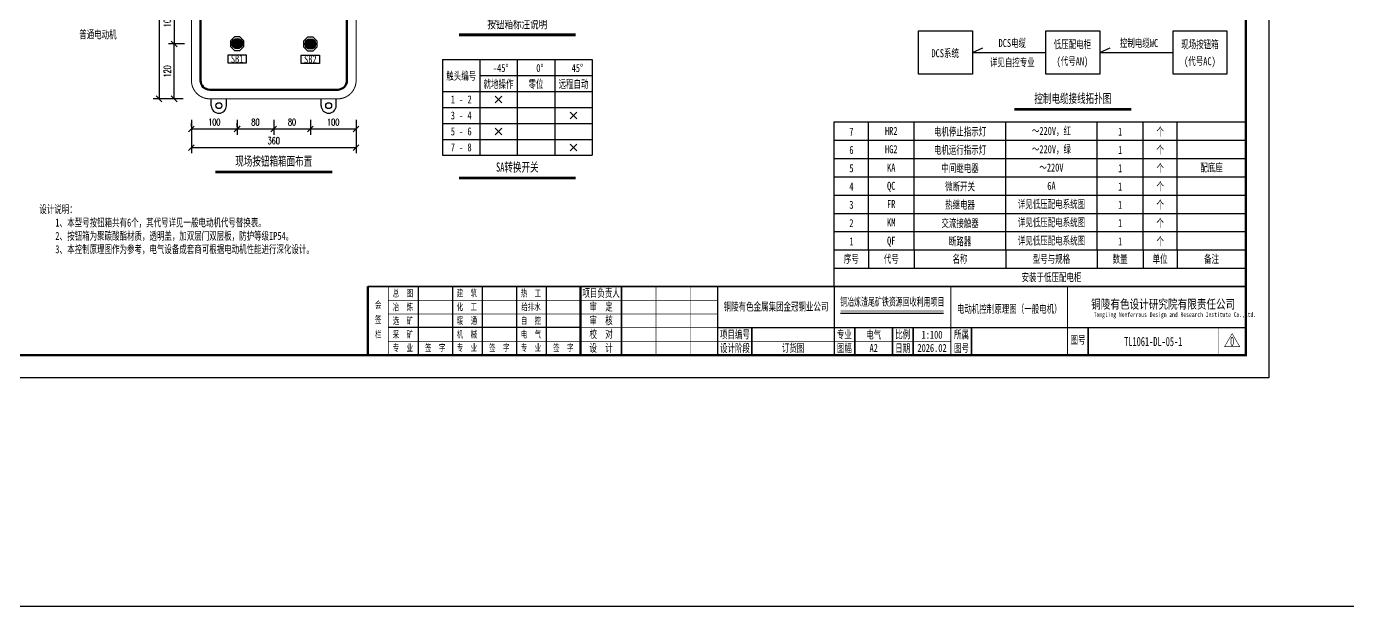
# Model space of a CAD drawing. Header units: millimetres. Extents: x 401220 to 2750366, y -101310 to 943175.
# Drawn here: x 1196821 to 1254591, y 628022 to 653400 of the extents above; entities that cross this region are included whole.
import ezdxf
from ezdxf.enums import TextEntityAlignment as Align

# ---------------------------------------------------------------- set-up
doc = ezdxf.new("R2010")
doc.units = ezdxf.units.MM
doc.linetypes.add('接地线', pattern=[1460, 500, 500, -200, 60, -200])
for name, color, linetype in [('1', 7, 'Continuous'), ('4', 1, 'Continuous'), ('TEXT', 4, 'Continuous'), ('图框', 7, 'Continuous'), ('标注-照明', 7, 'Continuous'), ('照明平面设备层', 1, 'Continuous'), ('电气-接地设计-接地线', 3, '接地线')]:
    doc.layers.add(name, color=color, linetype=linetype)
doc.layers.add('CAXA0层', color=7, linetype='Continuous', lineweight=25)
doc.layers.add('SW', color=8, linetype='Continuous', lineweight=20)
doc.styles.add('DIM_FONT', font='txt.shx', dxfattribs={"width": 0.7, "bigfont": 'hzdx.shx'})
doc.styles.add('HZ', font='simsun.ttf', dxfattribs={"width": 0.75})
doc.styles.add('标准', font='NSimSun.ttf', dxfattribs={"width": 0.667})
doc.dimstyles.new('副本 DIM20', dxfattribs={"dimtxt": 300, "dimasz": 2, "dimexe": 250, "dimexo": 300, "dimgap": 150, "dimtad": 1, "dimdec": 4, "dimlfac": 0.05, "dimzin": 0, "dimdsep": 46, "dimtxsty": 'DIM_FONT', "dimblk1": '_DIMX', "dimblk2": '_DIMX', "dimsah": 1, "dimcen": 0.09, "dimadec": 0, "dimazin": 0, "dimtfac": 1, "dimtdec": 4, "dimtix": 1, "dimtmove": 2, "dimatfit": 3, "dimldrblk": '_DIMX', "dimfxl": 250, "dimtolj": 1, "dimtzin": 0, "dimarcsym": 0})

# ---------------------------------------------------------------- blocks, each defined once
blk = doc.blocks.new('3')
at = {"layer": 'TEXT', "color": 7, "lineweight": 25, "style": 'HZ', "width": 0.75}
for s, height, p in [('铜陵有色设计研究院有限责任公司', 400, (221501, 249018)), ('Tongling Nonferrous Design and Research Institute Co.,Ltd.', 200, (221613, 248659))]:
    blk.add_text(s, height=height, dxfattribs=at).set_placement(p)
blk = doc.blocks.new('铜陵有色图签02')
at = {"layer": '图框', "linetype": 'Continuous', "lineweight": 50}
for p, q in [((-38401, 3003), (-38401, 1)), ((-29100, 3001), (-29100, 0))]:
    blk.add_line(p, q, dxfattribs=at)
at = {"layer": '图框', "color": 7, "linetype": 'Continuous', "lineweight": 25}
for p, q in [((-36201, 3010), (-36201, 9)), ((-34701, 3010), (-34701, 9)), ((-33401, 3017), (-33401, 16)), ((-31901, 3017), (-31901, 16)), ((-30601, 3017), (-30601, 16)), ((-29100, 1201), (-37501, 1201))]:
    blk.add_line(p, q, dxfattribs=at)
at = {"layer": '图框', "color": 7, "linetype": 'Continuous', "lineweight": 35}
for p, q in [((-27300, 3001), (-27300, 1)), ((-21600, 1197), (-21600, -3)), ((-17100, 1200), (-17100, 0)), ((-15450, 0), (-15450, 1200)), ((-14550, 1200), (-14550, 0)), ((-12000, 1201), (-12000, 1)), ((-6900, 1202), (-6900, 2))]:
    blk.add_line(p, q, dxfattribs=at)
at = {"layer": '图框', "lineweight": 25}
blk.add_line((-17723, 1830), (-13223, 1830), dxfattribs=at)
at = {"layer": '图框', "lineweight": 70, "const_width": 70}
blk.add_lwpolyline([(-17980, 3001), (0, 3001), (-38401, 3001)], dxfattribs=at)
at = {"layer": '图框', "color": 7, "linetype": 'Continuous', "lineweight": 25, "const_width": 25}
for points in [[(-37501, 3000), (-37501, 0)], [(-25800, 3001), (-25800, 1)], [(-24300, 3001), (-24300, 1)], [(-23100, 2401), (-37501, 2401)], [(-23100, 1801), (-37501, 1801)], [(-23100, 1201), (-29100, 1201)], [(-12900, 600), (-18000, 600), (-37501, 600)], [(-602, 943), (-932, 371), (-272, 371), (-602, 943)]]:
    blk.add_lwpolyline(points, dxfattribs=at)
at = {"layer": '图框', "linetype": 'Continuous', "lineweight": 50, "const_width": 50}
for points in [[(-23100, 3001), (-23100, 1)], [(-18000, 3000), (-18000, 0)]]:
    blk.add_lwpolyline(points, dxfattribs=at)
at = {"layer": '图框', "lineweight": 50, "const_width": 50}
for points in [[(-12900, 3001), (-12900, 1)], [(-7800, 3001), (-7800, 1)], [(0, 3000), (0, 0)], [(-23100, 1200), (0, 1200)]]:
    blk.add_lwpolyline(points, dxfattribs=at)
at = {"layer": '图框', "lineweight": 25, "const_width": 35}
blk.add_lwpolyline([(-17723, 1930), (-13223, 1930)], dxfattribs=at)
at = {"layer": '图框', "color": 7, "linetype": 'Continuous', "lineweight": 35, "const_width": 25}
blk.add_lwpolyline([(-1200, 1201), (-1200, 0)], dxfattribs=at)
at = {"layer": '图框', "linetype": 'Continuous', "lineweight": 70, "const_width": 70}
blk.add_lwpolyline([(-38401, 1), (0, 0)], dxfattribs=at)
at = {"layer": '图框', "lineweight": 25}
blk.add_blockref('3', (-228268, -246986), dxfattribs=at)
at = {"layer": 'TEXT', "color": 7, "lineweight": 25, "style": '标准', "width": 0.667}
for s, height, p in [('总  图', 300, (-36862, 2555)), ('建  筑', 300, (-34062, 2562)), ('热  工', 300, (-31262, 2562)), ('项目负责人', 350, (-28197, 2541)), ('会', 300, (-37942, 2054)), ('审  定', 350, (-28197, 1941)), ('签', 300, (-37942, 1404)), ('冶  炼', 300, (-36862, 1955)), ('化  工', 300, (-34062, 1962)), ('给排水', 300, (-31262, 1962)), ('审  核', 350, (-28197, 1341)), ('选  矿', 300, (-36862, 1355)), ('暖  通', 300, (-34062, 1362)), ('自  控', 300, (-31262, 1362)), ('栏', 300, (-37942, 754)), ('采  矿', 300, (-36862, 754)), ('机  械', 300, (-34062, 761)), ('电  气', 300, (-31262, 761)), ('校  对', 350, (-28197, 741)), ('项目编号', 350, (-22343, 730)), ('专业', 350, (-17559, 730)), ('比例', 350, (-15009, 730)), ('所属', 350, (-12438, 730)), ('图号', 350, (-7339, 495)), ('专  业', 300, (-36862, 170)), ('签  字', 300, (-35449, 170)), ('专  业', 300, (-34062, 177)), ('签  字', 300, (-32649, 177)), ('专  业', 300, (-31262, 177)), ('签  字', 300, (-29849, 177)), ('设  计', 350, (-28197, 139)), ('设计阶段', 350, (-22343, 130)), ('图幅', 350, (-17559, 130)), ('日期', 350, (-15009, 130)), ('图号', 350, (-12438, 130))]:
    blk.add_text(s, height=height, dxfattribs=at).set_placement(p, align=Align.CENTER)
blk = doc.blocks.new('_Oblique')
at = {"color": 0, "linetype": 'ByBlock', "lineweight": -2}
blk.add_line((-0.5, -0.5), (0.5, 0.5), dxfattribs=at)
blk = doc.blocks.new('*D111')
at = {"layer": '1', "color": 3, "linetype": 'ByBlock', "lineweight": -2}
for p, q in [((1203354, 659033), (1202368, 659033)), ((1202618, 659033), (1202618, 650233)), ((1203354, 650233), (1202368, 650233))]:
    blk.add_line(p, q, dxfattribs=at)
at = {"layer": 'Defpoints', "color": 0, "linetype": 'ByBlock'}
for p in [(1203654, 659033), (1202618, 650233), (1203654, 650233)]:
    blk.add_point(p, dxfattribs=at)
at = {"layer": '1', "color": 3, "linetype": 'ByBlock', "lineweight": -2, "xscale": 250, "yscale": 250, "zscale": 250}
for p, rotation in [((1202618, 659033), 90), ((1202618, 650233), 270)]:
    blk.add_blockref('_Oblique', p, dxfattribs=dict(at, rotation=rotation))
at = {"layer": '1', "color": 7, "linetype": 'ByBlock', "insert": (1202318, 654633), "char_height": 300, "attachment_point": 5, "rotation": 90, "style": 'DIM_FONT'}
blk.add_mtext('\\A1;440', dxfattribs=at)
blk = doc.blocks.new('_DIMX')
blk.add_line((-150, 0), (150, 0))
at = {"const_width": 50}
blk.add_lwpolyline([(-70, -70), (70, 70)], dxfattribs=at)
blk = doc.blocks.new('*D112')
at = {"layer": '1', "color": 3, "linetype": 'ByBlock', "lineweight": -2}
for p, q in [((1203736, 652633), (1203032, 652633)), ((1203282, 650233), (1203282, 652633)), ((1203677, 650233), (1203032, 650233))]:
    blk.add_line(p, q, dxfattribs=at)
at = {"layer": 'Defpoints', "color": 0, "linetype": 'ByBlock'}
for p in [(1203282, 652633), (1204036, 652633), (1203977, 650233)]:
    blk.add_point(p, dxfattribs=at)
at = {"layer": '1', "color": 3, "linetype": 'ByBlock', "lineweight": -2, "xscale": 250, "yscale": 250, "zscale": 250}
for p, rotation in [((1203282, 652633), 90), ((1203282, 650233), 270)]:
    blk.add_blockref('_Oblique', p, dxfattribs=dict(at, rotation=rotation))
at = {"layer": '1', "color": 7, "linetype": 'ByBlock', "insert": (1202982, 651433), "char_height": 300, "attachment_point": 5, "rotation": 90, "style": 'DIM_FONT'}
blk.add_mtext('\\A1;120', dxfattribs=at)
blk = doc.blocks.new('*D113')
at = {"layer": '1', "color": 3, "linetype": 'ByBlock', "lineweight": -2}
for p, q in [((1203460, 654633), (1203032, 654633)), ((1203282, 654633), (1203282, 652633)), ((1203523, 652633), (1203032, 652633))]:
    blk.add_line(p, q, dxfattribs=at)
at = {"layer": 'Defpoints', "color": 0, "linetype": 'ByBlock'}
for p in [(1203760, 654633), (1203282, 652633), (1203823, 652633)]:
    blk.add_point(p, dxfattribs=at)
at = {"layer": '1', "color": 3, "linetype": 'ByBlock', "lineweight": -2, "xscale": 250, "yscale": 250, "zscale": 250}
for p, rotation in [((1203282, 654633), 90), ((1203282, 652633), 270)]:
    blk.add_blockref('_Oblique', p, dxfattribs=dict(at, rotation=rotation))
at = {"layer": '1', "color": 7, "linetype": 'ByBlock', "insert": (1202982, 653633), "char_height": 300, "attachment_point": 5, "rotation": 90, "style": 'DIM_FONT'}
blk.add_mtext('\\A1;100', dxfattribs=at)
blk = doc.blocks.new('*D116')
at = {"layer": '1', "color": 3, "linetype": 'ByBlock', "lineweight": -2}
for p, q in [((1207635, 649310), (1207635, 648664)), ((1207635, 648914), (1209236, 648914)), ((1209236, 649310), (1209236, 648664))]:
    blk.add_line(p, q, dxfattribs=at)
at = {"layer": 'Defpoints', "color": 0, "linetype": 'ByBlock'}
for p in [(1207635, 649610), (1209236, 649610), (1209236, 648914)]:
    blk.add_point(p, dxfattribs=at)
at = {"layer": '1', "color": 3, "linetype": 'ByBlock', "lineweight": -2, "xscale": 250, "yscale": 250, "zscale": 250, "rotation": 180}
blk.add_blockref('_Oblique', (1207635, 648914), dxfattribs=at)
at = {"layer": '1', "color": 3, "linetype": 'ByBlock', "lineweight": -2, "xscale": 250, "yscale": 250, "zscale": 250}
blk.add_blockref('_Oblique', (1209236, 648914), dxfattribs=at)
at = {"layer": '1', "color": 7, "linetype": 'ByBlock', "insert": (1208435, 649214), "char_height": 300, "attachment_point": 5, "style": 'DIM_FONT'}
blk.add_mtext('\\A1;80', dxfattribs=at)
blk = doc.blocks.new('*D117')
at = {"layer": '1', "color": 3, "linetype": 'ByBlock', "lineweight": -2}
for p, q in [((1209236, 649310), (1209236, 648664)), ((1209236, 648914), (1211236, 648914)), ((1211236, 649310), (1211236, 648664))]:
    blk.add_line(p, q, dxfattribs=at)
at = {"layer": 'Defpoints', "color": 0, "linetype": 'ByBlock'}
for p in [(1209236, 649610), (1211236, 649610), (1211236, 648914)]:
    blk.add_point(p, dxfattribs=at)
at = {"layer": '1', "color": 3, "linetype": 'ByBlock', "lineweight": -2, "xscale": 250, "yscale": 250, "zscale": 250, "rotation": 180}
blk.add_blockref('_Oblique', (1209236, 648914), dxfattribs=at)
at = {"layer": '1', "color": 3, "linetype": 'ByBlock', "lineweight": -2, "xscale": 250, "yscale": 250, "zscale": 250}
blk.add_blockref('_Oblique', (1211236, 648914), dxfattribs=at)
at = {"layer": '1', "color": 7, "linetype": 'ByBlock', "insert": (1210236, 649214), "char_height": 300, "attachment_point": 5, "style": 'DIM_FONT'}
blk.add_mtext('\\A1;100', dxfattribs=at)
blk = doc.blocks.new('*D118')
at = {"layer": '1', "color": 3, "linetype": 'ByBlock', "lineweight": -2}
for p, q in [((1204036, 649310), (1204036, 647849)), ((1211236, 649310), (1211236, 647849)), ((1204036, 648099), (1211236, 648099))]:
    blk.add_line(p, q, dxfattribs=at)
at = {"layer": 'Defpoints', "color": 0, "linetype": 'ByBlock'}
for p in [(1204036, 649610), (1211236, 649610), (1211236, 648099)]:
    blk.add_point(p, dxfattribs=at)
at = {"layer": '1', "color": 3, "linetype": 'ByBlock', "lineweight": -2, "xscale": 250, "yscale": 250, "zscale": 250, "rotation": 180}
blk.add_blockref('_Oblique', (1204036, 648099), dxfattribs=at)
at = {"layer": '1', "color": 3, "linetype": 'ByBlock', "lineweight": -2, "xscale": 250, "yscale": 250, "zscale": 250}
blk.add_blockref('_Oblique', (1211236, 648099), dxfattribs=at)
at = {"layer": '1', "color": 7, "linetype": 'ByBlock', "insert": (1207636, 648399), "char_height": 300, "attachment_point": 5, "style": 'DIM_FONT'}
blk.add_mtext('\\A1;360', dxfattribs=at)
blk = doc.blocks.new('*D119')
at = {"layer": '1', "color": 3, "linetype": 'ByBlock', "lineweight": -2}
for p, q in [((1204036, 649027), (1204036, 649164)), ((1204036, 648914), (1206036, 648914)), ((1206036, 649027), (1206036, 649164))]:
    blk.add_line(p, q, dxfattribs=at)
at = {"layer": 'Defpoints', "color": 0, "linetype": 'ByBlock'}
for p in [(1206036, 648914), (1204036, 648727), (1206036, 648727)]:
    blk.add_point(p, dxfattribs=at)
at = {"layer": '1', "color": 3, "linetype": 'ByBlock', "lineweight": -2, "xscale": 250, "yscale": 250, "zscale": 250, "rotation": 180}
blk.add_blockref('_Oblique', (1204036, 648914), dxfattribs=at)
at = {"layer": '1', "color": 3, "linetype": 'ByBlock', "lineweight": -2, "xscale": 250, "yscale": 250, "zscale": 250}
blk.add_blockref('_Oblique', (1206036, 648914), dxfattribs=at)
at = {"layer": '1', "color": 7, "linetype": 'ByBlock', "insert": (1205036, 649214), "char_height": 300, "attachment_point": 5, "style": 'DIM_FONT'}
blk.add_mtext('\\A1;100', dxfattribs=at)
blk = doc.blocks.new('*D120')
at = {"layer": '1', "color": 3, "linetype": 'ByBlock', "lineweight": -2}
for p, q in [((1206033, 649310), (1206033, 648664)), ((1206033, 648914), (1207635, 648914)), ((1207635, 649310), (1207635, 648664))]:
    blk.add_line(p, q, dxfattribs=at)
at = {"layer": 'Defpoints', "color": 0, "linetype": 'ByBlock'}
for p in [(1206033, 649610), (1207635, 649610), (1207635, 648914)]:
    blk.add_point(p, dxfattribs=at)
at = {"layer": '1', "color": 3, "linetype": 'ByBlock', "lineweight": -2, "xscale": 250, "yscale": 250, "zscale": 250, "rotation": 180}
blk.add_blockref('_Oblique', (1206033, 648914), dxfattribs=at)
at = {"layer": '1', "color": 3, "linetype": 'ByBlock', "lineweight": -2, "xscale": 250, "yscale": 250, "zscale": 250}
blk.add_blockref('_Oblique', (1207635, 648914), dxfattribs=at)
at = {"layer": '1', "color": 7, "linetype": 'ByBlock', "insert": (1206834, 649214), "char_height": 300, "attachment_point": 5, "style": 'DIM_FONT'}
blk.add_mtext('\\A1;80', dxfattribs=at)

msp = doc.modelspace()

# ---------------------------------------------------------------- hatches: boundary and pattern name
at = {"layer": '电气-接地设计-接地线', "linetype": 'ByBlock', "ltscale": 0.2}
h = msp.add_hatch(color=3, dxfattribs=at)
edge = h.paths.add_edge_path()
edge.add_arc((1206036.10927, 652648.17972), 230.34819, 0, 360)
h = msp.add_hatch(color=1, dxfattribs=at)
edge = h.paths.add_edge_path()
edge.add_arc((1209236.10927, 652632.66212), 230.34819, 0, 360)

# ---------------------------------------------------------------- linework, layer by layer
at = {"color": 3}
msp.add_line((1608777.09319, 628021.73148), (1079541.26295, 628021.73148), dxfattribs=at)
at = {"color": 252, "linetype": 'ByBlock', "lineweight": 50}
for points in [[(1204436.10927, 651032.66212), (1204436.10927, 658232.66212)], [(1210836.10927, 658232.66212), (1210836.10927, 651032.66212)], [(1210436.10927, 650632.66212), (1204836.10927, 650632.66212)]]:
    msp.add_lwpolyline(points, dxfattribs=at)
at = {"linetype": 'ByBlock', "lineweight": 25}
for points in [[(1205913.63461, 652943.8623), (1205740.42927, 652770.65696), (1205740.42927, 652525.70763), (1205913.63461, 652352.5023), (1206158.58394, 652352.5023), (1206331.78927, 652525.70763), (1206331.78927, 652770.65696), (1206158.58394, 652943.8623)], [(1209113.63461, 652928.34469), (1208940.42927, 652755.13935), (1208940.42927, 652510.19002), (1209113.63461, 652336.98469), (1209358.58394, 652336.98469), (1209531.78927, 652510.19002), (1209531.78927, 652755.13935), (1209358.58394, 652928.34469)]]:
    msp.add_lwpolyline(points, close=True, dxfattribs=at)
at = {"color": 0, "linetype": 'ByBlock', "lineweight": 25}
for points in [[(1205637.04528, 652156.87267), (1206435.17326, 652156.87267), (1206435.17326, 651794.05291), (1205637.04528, 651794.05291)], [(1208837.04528, 652141.35506), (1209635.17326, 652141.35506), (1209635.17326, 651778.5353), (1208837.04528, 651778.5353)]]:
    msp.add_lwpolyline(points, close=True, dxfattribs=at)
at = {"color": 252, "linetype": 'ByBlock', "lineweight": 50}
for points in [[(1204436.10927, 651032.66212, 0.4142135624), (1204836.10927, 650632.66212)], [(1210436.10927, 650632.66212, 0.4142135624), (1210836.10927, 651032.66212)]]:
    msp.add_lwpolyline(points, format="xyb", dxfattribs=at)
at = {"layer": '4', "color": 0, "linetype": 'ByBlock'}
for p, q in [((1204906.10927, 649932.66212), (1204906.10927, 650232.66212)), ((1205566.10927, 649932.66212), (1205566.10927, 650232.66212)), ((1209706.10927, 649932.66212), (1209706.10927, 650232.66212)), ((1210366.10927, 649932.66212), (1210366.10927, 650232.66212))]:
    msp.add_line(p, q, dxfattribs=at)
at = {"layer": '4', "color": 0, "linetype": 'ByBlock', "const_width": 45}
for points in [[(1204036.10927, 651032.66212), (1204036.10927, 658232.66212)], [(1211236.10927, 658232.66212), (1211236.10927, 651032.66212)], [(1210436.10927, 650232.66212), (1204836.10927, 650232.66212)]]:
    msp.add_lwpolyline(points, dxfattribs=at)
for points in [[(1204036.10927, 651032.66212, 0.4142135624), (1204836.10927, 650232.66212)], [(1210436.10927, 650232.66212, 0.4142135624), (1211236.10927, 651032.66212)]]:
    msp.add_lwpolyline(points, format="xyb", dxfattribs=at)
at = {"layer": '4', "color": 0, "linetype": 'ByBlock'}
for centre in [(1205236.10927, 649932.66212), (1210036.10927, 649932.66212)]:
    msp.add_circle(centre, 130, dxfattribs=at)
for centre in [(1205236.10927, 649932.66212), (1210036.10927, 649932.66212)]:
    msp.add_arc(centre, 330, 180, 0, dxfattribs=at)
at = {"layer": 'CAXA0层', "color": 2, "linetype": 'ByBlock', "lineweight": 40}
for p, q in [((1215737.70676, 653060.93347), (1220835.85205, 653060.93347)), ((1240027.51195, 649796.99752), (1245125.65724, 649796.99752)), ((1205087.26436, 647055.01515), (1210185.40965, 647055.01515)), ((1215737.70676, 646791.57958), (1220835.85205, 646791.57958))]:
    msp.add_line(p, q, dxfattribs=at)
at = {"layer": 'CAXA0层', "color": 2, "linetype": 'ByBlock', "lineweight": 0}
for p, q in [((1215737.70676, 652995.45054), (1220835.85205, 652995.45054)), ((1240027.51195, 649731.51459), (1245125.65724, 649731.51459)), ((1205087.26436, 646989.53222), (1210185.40965, 646989.53222)), ((1215737.70676, 646726.09665), (1220835.85205, 646726.09665))]:
    msp.add_line(p, q, dxfattribs=at)
at = {"layer": 'SW', "color": 7, "linetype": 'ByBlock', "lineweight": 25}
for p, q in [((1215008.01588, 651950.23397), (1221565.54292, 651950.23397)), ((1215008.01588, 651950.23397), (1215008.01588, 647761.18047)), ((1216647.39764, 651950.23397), (1216647.39764, 647761.18047)), ((1218286.7794, 651950.23397), (1218286.7794, 647761.18047)), ((1219926.16116, 651950.23397), (1219926.16116, 647761.18047)), ((1221565.54292, 651950.23397), (1221565.54292, 647761.18047)), ((1216647.39764, 651252.05839), (1221565.54292, 651252.05839)), ((1215008.01588, 650553.8828), (1221565.54292, 650553.8828)), ((1217318.98311, 650351.14684), (1217615.19393, 650054.93603)), ((1217318.98311, 650054.93603), (1217615.19393, 650351.14684)), ((1215008.01588, 649855.70722), (1221565.54292, 649855.70722)), ((1220597.74664, 649652.97126), (1220893.95745, 649356.76044)), ((1220597.74664, 649356.76044), (1220893.95745, 649652.97126)), ((1215008.01588, 649157.53164), (1221565.54292, 649157.53164)), ((1217318.98311, 648954.79567), (1217615.19393, 648658.58486)), ((1217318.98311, 648658.58486), (1217615.19393, 648954.79567)), ((1232145.79658, 649222.1455), (1233645.79658, 649222.1455)), ((1232145.79658, 648422.1455), (1232145.79658, 649222.1455)), ((1233645.79658, 649222.1455), (1235645.79658, 649222.1455)), ((1233645.79658, 648422.1455), (1233645.79658, 649222.1455)), ((1235645.79658, 649222.1455), (1239645.79658, 649222.1455)), ((1235645.79658, 648422.1455), (1235645.79658, 649222.1455)), ((1239645.79658, 649222.1455), (1243645.79658, 649222.1455)), ((1239645.79658, 648422.1455), (1239645.79658, 649222.1455)), ((1243645.79658, 649222.1455), (1245645.79658, 649222.1455)), ((1243645.79658, 648422.1455), (1243645.79658, 649222.1455)), ((1245645.79658, 649222.1455), (1247145.79658, 649222.1455)), ((1245645.79658, 648422.1455), (1245645.79658, 649222.1455)), ((1247145.79658, 649222.1455), (1250145.79658, 649222.1455)), ((1247145.79658, 648422.1455), (1247145.79658, 649222.1455)), ((1215008.01588, 648459.35605), (1221565.54292, 648459.35605)), ((1220597.74664, 648256.62009), (1220893.95745, 647960.40928)), ((1220597.74664, 647960.40928), (1220893.95745, 648256.62009)), ((1232145.79658, 648422.1455), (1233645.79658, 648422.1455)), ((1232145.79658, 647622.1455), (1232145.79658, 648422.1455)), ((1233645.79658, 648422.1455), (1235645.79658, 648422.1455)), ((1233645.79658, 647622.1455), (1233645.79658, 648422.1455)), ((1235645.79658, 648422.1455), (1239645.79658, 648422.1455)), ((1235645.79658, 647622.1455), (1235645.79658, 648422.1455)), ((1239645.79658, 648422.1455), (1243645.79658, 648422.1455)), ((1239645.79658, 647622.1455), (1239645.79658, 648422.1455)), ((1243645.79658, 648422.1455), (1245645.79658, 648422.1455)), ((1243645.79658, 647622.1455), (1243645.79658, 648422.1455)), ((1245645.79658, 648422.1455), (1247145.79658, 648422.1455)), ((1245645.79658, 647622.1455), (1245645.79658, 648422.1455)), ((1247145.79658, 648422.1455), (1250145.79658, 648422.1455)), ((1247145.79658, 647622.1455), (1247145.79658, 648422.1455)), ((1215008.01588, 647761.18047), (1221565.54292, 647761.18047)), ((1215008.01588, 647761.18047), (1221565.54292, 647761.18047)), ((1215008.01588, 647761.18047), (1221565.54292, 647761.18047)), ((1232145.79658, 647622.1455), (1233645.79658, 647622.1455)), ((1232145.79658, 646822.1455), (1232145.79658, 647622.1455)), ((1233645.79658, 647622.1455), (1235645.79658, 647622.1455)), ((1233645.79658, 646822.1455), (1233645.79658, 647622.1455)), ((1235645.79658, 647622.1455), (1239645.79658, 647622.1455)), ((1235645.79658, 646822.1455), (1235645.79658, 647622.1455)), ((1239645.79658, 647622.1455), (1243645.79658, 647622.1455)), ((1239645.79658, 646822.1455), (1239645.79658, 647622.1455)), ((1243645.79658, 647622.1455), (1245645.79658, 647622.1455)), ((1243645.79658, 646822.1455), (1243645.79658, 647622.1455)), ((1245645.79658, 647622.1455), (1247145.79658, 647622.1455)), ((1245645.79658, 646822.1455), (1245645.79658, 647622.1455)), ((1247145.79658, 647622.1455), (1250145.79658, 647622.1455)), ((1247145.79658, 646822.1455), (1247145.79658, 647622.1455)), ((1232145.79658, 646822.1455), (1233645.79658, 646822.1455)), ((1232145.79658, 646022.1455), (1232145.79658, 646822.1455)), ((1233645.79658, 646822.1455), (1235645.79658, 646822.1455)), ((1233645.79658, 646022.1455), (1233645.79658, 646822.1455)), ((1235645.79658, 646822.1455), (1239645.79658, 646822.1455)), ((1235645.79658, 646022.1455), (1235645.79658, 646822.1455)), ((1239645.79658, 646822.1455), (1243645.79658, 646822.1455)), ((1239645.79658, 646022.1455), (1239645.79658, 646822.1455)), ((1243645.79658, 646822.1455), (1245645.79658, 646822.1455)), ((1243645.79658, 646022.1455), (1243645.79658, 646822.1455)), ((1245645.79658, 646822.1455), (1247145.79658, 646822.1455)), ((1245645.79658, 646022.1455), (1245645.79658, 646822.1455)), ((1247145.79658, 646822.1455), (1250145.79658, 646822.1455)), ((1247145.79658, 646022.1455), (1247145.79658, 646822.1455)), ((1232145.79658, 646022.1455), (1233645.79658, 646022.1455)), ((1232145.79658, 645222.1455), (1232145.79658, 646022.1455)), ((1233645.79658, 646022.1455), (1235645.79658, 646022.1455)), ((1233645.79658, 645222.1455), (1233645.79658, 646022.1455)), ((1235645.79658, 646022.1455), (1239645.79658, 646022.1455)), ((1235645.79658, 645222.1455), (1235645.79658, 646022.1455)), ((1239645.79658, 646022.1455), (1243645.79658, 646022.1455)), ((1239645.79658, 645222.1455), (1239645.79658, 646022.1455)), ((1243645.79658, 646022.1455), (1245645.79658, 646022.1455)), ((1243645.79658, 645222.1455), (1243645.79658, 646022.1455)), ((1245645.79658, 646022.1455), (1247145.79658, 646022.1455)), ((1245645.79658, 645222.1455), (1245645.79658, 646022.1455)), ((1247145.79658, 646022.1455), (1250145.79658, 646022.1455)), ((1247145.79658, 645222.1455), (1247145.79658, 646022.1455)), ((1232145.79658, 645222.1455), (1233645.79658, 645222.1455)), ((1232145.79658, 644422.1455), (1232145.79658, 645222.1455)), ((1233645.79658, 645222.1455), (1235645.79658, 645222.1455)), ((1233645.79658, 644422.1455), (1233645.79658, 645222.1455)), ((1235645.79658, 645222.1455), (1239645.79658, 645222.1455)), ((1235645.79658, 644422.1455), (1235645.79658, 645222.1455)), ((1239645.79658, 645222.1455), (1243645.79658, 645222.1455)), ((1239645.79658, 644422.1455), (1239645.79658, 645222.1455)), ((1243645.79658, 645222.1455), (1245645.79658, 645222.1455)), ((1243645.79658, 644422.1455), (1243645.79658, 645222.1455)), ((1245645.79658, 645222.1455), (1247145.79658, 645222.1455)), ((1245645.79658, 644422.1455), (1245645.79658, 645222.1455)), ((1247145.79658, 645222.1455), (1250145.79658, 645222.1455)), ((1247145.79658, 644422.1455), (1247145.79658, 645222.1455)), ((1232145.79658, 644422.1455), (1233645.79658, 644422.1455)), ((1232145.79658, 643622.1455), (1232145.79658, 644422.1455)), ((1233645.79658, 644422.1455), (1235645.79658, 644422.1455)), ((1233645.79658, 643622.1455), (1233645.79658, 644422.1455)), ((1235645.79658, 644422.1455), (1239645.79658, 644422.1455)), ((1235645.79658, 643622.1455), (1235645.79658, 644422.1455)), ((1239645.79658, 644422.1455), (1243645.79658, 644422.1455)), ((1239645.79658, 643622.1455), (1239645.79658, 644422.1455)), ((1243645.79658, 644422.1455), (1245645.79658, 644422.1455)), ((1243645.79658, 643622.1455), (1243645.79658, 644422.1455)), ((1245645.79658, 644422.1455), (1247145.79658, 644422.1455)), ((1245645.79658, 643622.1455), (1245645.79658, 644422.1455)), ((1247145.79658, 644422.1455), (1250145.79658, 644422.1455)), ((1247145.79658, 643622.1455), (1247145.79658, 644422.1455)), ((1232145.79658, 642822.1455), (1232145.79658, 643622.1455)), ((1232145.79658, 643622.1455), (1250145.79658, 643622.1455)), ((1233645.79658, 643622.1455), (1233645.79658, 642822.1455)), ((1235645.79658, 643622.1455), (1235645.79658, 642822.1455)), ((1239645.79658, 643622.1455), (1239645.79658, 642822.1455)), ((1243645.79658, 643622.1455), (1243645.79658, 642822.1455)), ((1245645.79658, 643622.1455), (1245645.79658, 642822.1455)), ((1247145.79658, 643622.1455), (1247145.79658, 642822.1455)), ((1232145.79658, 642822.1455), (1250145.79658, 642822.1455)), ((1232145.79658, 642022.1455), (1232145.79658, 642822.1455))]:
    msp.add_line(p, q, dxfattribs=at)
at = {"layer": '图框', "linetype": 'Continuous', "lineweight": 100, "const_width": 100}
msp.add_lwpolyline([(1194245.79658, 639021.73148), (1250145.79658, 639021.73148), (1250145.79658, 679021.73148), (1194245.79658, 679021.73148)], close=True, dxfattribs=at)
at = {"layer": '标注-照明', "linetype": 'ByBlock', "lineweight": 25, "ltscale": 100}
for p, q in [((1238192.06385, 652254.97272), (1238644.73129, 652458.10376)), ((1238192.06385, 652254.97272), (1241398.38596, 652254.97272)), ((1243754.78323, 652254.97272), (1244207.45067, 652458.10376)), ((1243754.78323, 652254.97272), (1246961.10534, 652254.97272))]:
    msp.add_line(p, q, dxfattribs=at)
for points in [[(1238192.06385, 651309.07952), (1235835.66657, 651309.07952), (1235835.66657, 653200.86593), (1238192.06385, 653200.86593)], [(1243754.78323, 651309.07952), (1241398.38596, 651309.07952), (1241398.38596, 653200.86593), (1243754.78323, 653200.86593)], [(1249317.50262, 651309.07952), (1246961.10534, 651309.07952), (1246961.10534, 653200.86593), (1249317.50262, 653200.86593)]]:
    msp.add_lwpolyline(points, close=True, dxfattribs=at)
at = {"layer": '照明平面设备层', "color": 0, "lineweight": -3, "ltscale": 100}
msp.add_lwpolyline([(1191745.79658, 680021.73148), (1251145.79658, 680021.73148), (1251145.79658, 638021.73148), (1191745.79658, 638021.73148)], close=True, dxfattribs=at)
at = {"layer": '电气-接地设计-接地线', "color": 3, "linetype": 'ByBlock', "ltscale": 0.2}
msp.add_circle((1206036.10927, 652648.17972), 230.34819, dxfattribs=at)
at = {"layer": '电气-接地设计-接地线', "color": 1, "linetype": 'ByBlock', "ltscale": 0.2}
msp.add_circle((1209236.10927, 652632.66212), 230.34819, dxfattribs=at)

# ---------------------------------------------------------------- block references
at = {"layer": '图框', "lineweight": 25}
msp.add_blockref('铜陵有色图签02', (1250145.79658, 639021.73148), dxfattribs=at)

# ---------------------------------------------------------------- texts
at = {"layer": 'SW', "color": 2, "linetype": 'ByBlock', "lineweight": 25, "style": '标准', "width": 0.667}
for s, p in [('按钮箱标注说明', (1218286.55167, 653315.9475)), ('控制电缆接线拓扑图', (1242576.35686, 650052.01154)), ('现场按钮箱箱面布置', (1207636.10927, 647310.02918)), ('SA转换开关', (1218286.55167, 647046.59361))]:
    msp.add_text(s, height=400, dxfattribs=at).set_placement(p, align=Align.CENTER)
at = {"layer": 'SW', "color": 4, "linetype": 'ByBlock', "lineweight": 25, "style": '标准', "width": 0.667}
for s, p in [('普通电动机', (1199946.80351, 652873.10872)), ('DCS电缆', (1239930.42552, 652499.33726)), ('低压配电柜', (1242558.2949, 652441.09064)), ('控制电缆WC', (1245471.55, 652499.33726)), ('现场按钮箱', (1248135.12545, 652441.09064)), ('DCS系统', (1236995.57551, 652052.86602)), ('详见自控专业', (1239930.42552, 651650.66307)), ('(代号AN)', (1242558.2949, 651702.23112)), ('(代号AC)', (1248135.12545, 651702.23112))]:
    msp.add_text(s, height=350, dxfattribs=at).set_placement(p, align=Align.CENTER)
at = {"layer": 'SW', "color": 7, "linetype": 'ByBlock', "lineweight": 25, "style": '标准', "width": 0.667}
for s, p in [('SB1', (1206034.75135, 651806.25051)), ('SB2', (1209234.75135, 651790.73291)), ('-45°', (1217559.45729, 651406.2996)), ('0°', (1219274.10154, 651406.2996)), ('45°', (1220912.74841, 651406.2996)), ('触头编号', (1215833.22636, 651060.65739)), ('就地操作', (1217463.4078, 650708.12401)), ('零位', (1219102.78956, 650708.12401)), ('远程自动', (1220742.17132, 650708.12401)), ('1 - 2', (1215833.22636, 650031.34581)), ('3 - 4', (1215833.22636, 649333.17023)), ('5 - 6', (1215833.22636, 648634.99464)), ('7', (1232895.79658, 648622.1455)), ('HR2', (1234636.93924, 648653.05894)), ('电机停止指示灯', (1237645.79658, 648622.1455)), ('～220V，红', (1241641.93924, 648653.05894)), ('1', (1244645.79658, 648622.1455)), ('个', (1246395.79658, 648622.1455)), ('7 - 8', (1215833.22636, 647936.81906)), ('HG2', (1234636.93924, 647853.05894)), ('电机运行指示灯', (1237645.79658, 647822.1455)), ('～220V，绿', (1241641.93924, 647853.05894)), ('个', (1246395.79658, 647822.1455)), ('6', (1232895.79658, 647822.1455)), ('1', (1244645.79658, 647822.1455)), ('5', (1232895.79658, 647022.1455)), ('KA', (1234636.93924, 647053.05894)), ('中间继电器', (1237645.79658, 647022.1455)), ('～220V', (1241641.93924, 647053.05894)), ('1', (1244645.79658, 647022.1455)), ('个', (1246395.79658, 647022.1455)), ('配底座', (1248641.93924, 647053.05894)), ('4', (1232895.79658, 646222.1455)), ('QC', (1234636.93924, 646253.05894)), ('微断开关', (1237645.79658, 646222.1455)), ('6A', (1241641.93924, 646253.05894)), ('1', (1244645.79658, 646222.1455)), ('个', (1246395.79658, 646222.1455)), ('3', (1232895.79658, 645422.1455)), ('FR', (1234636.93924, 645453.05894)), ('热继电器', (1237645.79658, 645422.1455)), ('详见低压配电系统图', (1241641.93924, 645453.05894)), ('1', (1244645.79658, 645422.1455)), ('个', (1246395.79658, 645422.1455)), ('2', (1232895.79658, 644622.1455)), ('KM', (1234636.93924, 644653.05894)), ('交流接触器', (1237645.79658, 644622.1455)), ('详见低压配电系统图', (1241641.93924, 644653.05894)), ('1', (1244645.79658, 644622.1455)), ('个', (1246395.79658, 644622.1455)), ('1', (1232895.79658, 643822.1455)), ('QF', (1234636.93924, 643853.05894)), ('断路器', (1237645.79658, 643822.1455)), ('详见低压配电系统图', (1241641.93924, 643853.05894)), ('1', (1244645.79658, 643822.1455)), ('个', (1246395.79658, 643822.1455)), ('序号', (1232893.93924, 643053.05894)), ('代号', (1234636.93924, 643053.05894)), ('名称', (1237641.93924, 643053.05894)), ('型号与规格', (1241641.93924, 643053.05894)), ('数量', (1244641.93924, 643053.05894)), ('单位', (1246391.93924, 643053.05894)), ('备注', (1248641.93924, 643053.05894)), ('安装于低压配电柜', (1241641.93924, 642253.05894))]:
    msp.add_text(s, height=350, dxfattribs=at).set_placement(p, align=Align.CENTER)
at = {"layer": 'SW', "color": 4, "linetype": 'Continuous', "lineweight": 25, "style": '标准'}
for s, height, width, p in [('铜陵有色金属集团金冠铜业公司', 350, 0.667, (1229599.64974, 640968.00688)), ('铜冶炼渣尾矿铁资源回收利用项目', 350, 0.62, (1234683.3202, 641179.55327)), ('电动机控制原理图（一般电机）', 350, 0.667, (1239796.708, 640867.2304)), ('电气', 350, 0.667, (1233869.97309, 639739.99748)), ('1:100', 350, 0.667, (1236419.97309, 639739.99748)), ('TL1061-DL-05-1', 400, 0.667, (1246095.11099, 639416.78801)), ('0', 400, 0.667, (1249543.56906, 639428.27783)), ('A2', 350, 0.667, (1233869.97309, 639160.29543)), ('2026.02', 350, 0.667, (1236419.97309, 639160.29543))]:
    msp.add_text(s, height=height, dxfattribs=dict(at, width=width)).set_placement(p, align=Align.CENTER)
at = {"layer": 'SW', "color": 1, "linetype": 'Continuous', "lineweight": 25, "style": '标准', "width": 0.667}
msp.add_text('订货图', height=350, dxfattribs=at).set_placement((1230345.2203, 639160.29543), align=Align.CENTER)
at = {"layer": 'SW', "color": 0, "linetype": 'ByBlock', "lineweight": 25, "insert": (1197386.21701, 645578.53376), "char_height": 350, "width": 15549.5365845, "attachment_point": 1, "style": '标准'}
msp.add_mtext('设计说明：\\P{\\W0.7;    1、\\W0.667;\\C7;本型号按钮箱共有6个，其代号详见一般电动机代号替换表。\\P\\W0.7;\\C0;    2、\\W0.667;\\C7;按钮箱为聚碳酸酯材质，透明盖，加双层门双层板，防护等级IP54。\\P\\W0.7;\\C0;    3、\\W0.667;\\C7;本控制原理图作为参考，电气设备成套商可根据电动机性能进行深化设计。}', dxfattribs=at)

# ---------------------------------------------------------------- dimensions: what is measured, and where the dimension line sits
at = {"layer": '1', "color": 0, "linetype": 'ByBlock'}
for base, p1, p2, angle, picture, middle in [((1202617.74342, 650232.66212), (1203654.26824, 659032.66212), (1203654.26824, 650232.66212), 90, '*D111', (1202317.74342, 654632.66212)), ((1203281.75588, 652632.66212), (1203760.45263, 654632.66212), (1203822.53024, 652632.66212), 270, '*D113', (1202981.75588, 653632.66212)), ((1203281.75588, 652632.66212), (1203977.38521, 650232.66212), (1204036.10927, 652632.66212), 270, '*D112', (1202981.75588, 651432.66212))]:
    dim = msp.add_linear_dim(base=base, p1=p1, p2=p2, angle=angle, dimstyle='副本 DIM20', override={"dimasz": 250, "dimblk1": 'Oblique', "dimblk2": 'Oblique'}, dxfattribs=at)
    dim.commit()
    dim.dimension.update_dxf_attribs({"geometry": picture, "text_midpoint": middle})
for base, p1, p2, picture, middle in [((1211236.10927, 648099.10696), (1204036.10927, 649609.96464), (1211236.10927, 649609.96464), '*D118', (1207636.10927, 648399.10696)), ((1206036.10927, 648914.33532), (1204036.10927, 648726.51413), (1206036.10927, 648726.51413), '*D119', (1205036.10927, 649214.33532)), ((1207634.75135, 648914.33532), (1206033.39343, 649609.96464), (1207634.75135, 649609.96464), '*D120', (1206834.07239, 649214.33532)), ((1209236.10927, 648914.33532), (1207634.75135, 649609.96464), (1209236.10927, 649609.96464), '*D116', (1208435.43031, 649214.33532)), ((1211236.10927, 648914.33532), (1209236.10927, 649609.96464), (1211236.10927, 649609.96464), '*D117', (1210236.10927, 649214.33532))]:
    dim = msp.add_linear_dim(base=base, p1=p1, p2=p2, dimstyle='副本 DIM20', override={"dimasz": 250, "dimblk1": 'Oblique', "dimblk2": 'Oblique'}, dxfattribs=at)
    dim.commit()
    dim.dimension.update_dxf_attribs({"geometry": picture, "text_midpoint": middle})

doc.saveas('drawing.dxf')
